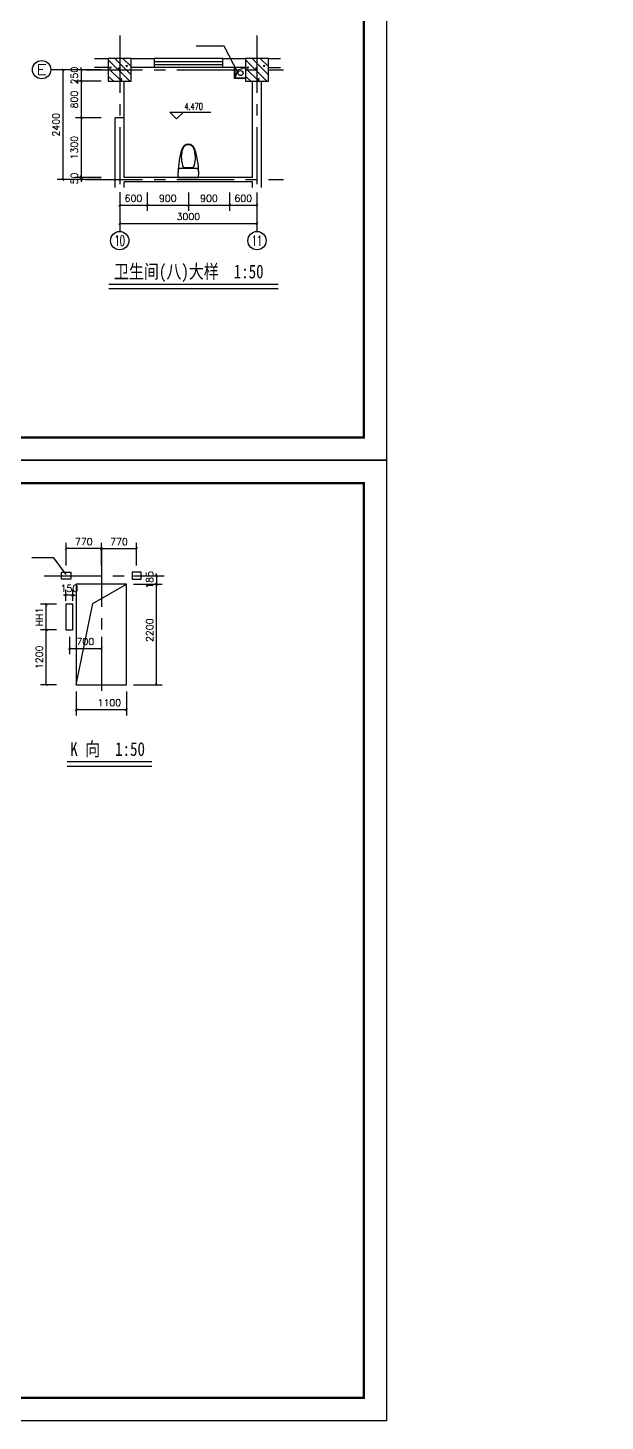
# Model space of a CAD drawing. Extents: x -4968480 to 5598971, y -5343220 to -29066.
# Drawn here: x 333522 to 346138, y -88473 to -58011 of the extents above; entities that cross this region are included whole.
import ezdxf
from ezdxf.enums import TextEntityAlignment as Align

# ---------------------------------------------------------------- set-up
doc = ezdxf.new("R2010")
doc.units = 0
doc.header["$LTSCALE"] = 1000
doc.header["$MEASUREMENT"] = 0
doc.linetypes.add('CENTER', pattern=[2, 1.25, -0.25, 0.25, -0.25])
doc.layers.get('0').update_dxf_attribs({"linetype": 'CONTINUOUS'})
for name, color, linetype in [('AXIS', 3, 'CONTINUOUS'), ('AXIS_TEXT', 7, 'CONTINUOUS'), ('DOTE', 1, 'CENTER'), ('PUB_DIM', 3, 'CONTINUOUS'), ('PUB_TEXT', 7, 'CONTINUOUS'), ('WALL', 2, 'CONTINUOUS')]:
    doc.layers.add(name, color=color, linetype=linetype)
doc.styles.add('-宋体', font='', dxfattribs={"width": 0.8})
doc.styles.add('_TCH_AXIS', font='COMPLEX', dxfattribs={"bigfont": 'GBCBIG'})
doc.styles.add('_TCH_DIM', font='SIMPLEX', dxfattribs={"bigfont": 'GBCBIG'})
doc.styles.get('-宋体').set_extended_font_data('SimSun')

# ---------------------------------------------------------------- blocks, each defined once
blk = doc.blocks.new('_ArchTick')
at = {"color": 0, "linetype": 'ByBlock', "const_width": 0.4}
blk.add_lwpolyline([(-0.5, -0.5), (0.5, 0.5)], dxfattribs=at)

msp = doc.modelspace()

# ---------------------------------------------------------------- linework, layer by layer
for p, q in [((337808.6, -58414.8, -24317.3), (337199.7, -58414.8, -24317.3)), ((338123.3, -59019.7, -24317.3), (337808.6, -58414.8, -24317.3)), ((337779.4, -58679.8, -24317.3), (336279.4, -58679.8, -24317.3)), ((336279.4, -58746.5, -24317.3), (337779.4, -58746.5, -24317.3)), ((336279.4, -58813.2, -24317.3), (337779.4, -58813.2, -24317.3)), ((337779.4, -58879.8, -24317.3), (336279.4, -58879.8, -24317.3)), ((338039.4, -59119.7, -24317.3), (338039.4, -58879.8, -24317.3)), ((338049.4, -59109.7, -24317.3), (338049.4, -58879.8, -24317.3)), ((338049.4, -59109.7, -24317.3), (338109.3, -58932, -24317.3)), ((338109.3, -58932, -24317.3), (338279.4, -58879.7, -24317.3)), ((335629.4, -59979.7, -24317.3), (335629.4, -59179.7, -24317.3)), ((338279.4, -59119.7, -24317.3), (338039.4, -59119.7, -24317.3)), ((338279.4, -59109.7, -24317.3), (338049.4, -59109.7, -24317.3)), ((336819.9, -61077.2, -82679), (337239, -61077.2, -82679)), ((337137.1, -61068, -82679), (336921.8, -61068, -82679)), ((336808.7, -61279.7, -82679), (337250.2, -61279.7, -82679)), ((335289, -63611.3, -24317.3), (338990.9, -63611.3, -24317.3)), ((335289, -63711.3, -24317.3), (338990.9, -63711.3, -24317.3)), ((334092.7, -69597.6, -24317.3), (333607.3, -69597.6, -24317.3)), ((334358.8, -69964.5, -24317.3), (334092.7, -69597.6, -24317.3)), ((334258.8, -70063, -24317.3), (334258.8, -69913, -24317.3)), ((334258.8, -69913, -24317.3), (334458.8, -69913, -24317.3)), ((334458.8, -69913, -24317.3), (334458.8, -70063, -24317.3)), ((335998.8, -69913, -24317.3), (335798.8, -69913, -24317.3)), ((335798.8, -69913, -24317.3), (335798.8, -70063, -24317.3)), ((335998.8, -70063, -24317.3), (335998.8, -69913, -24317.3)), ((334458.8, -70063, -24317.3), (334258.8, -70063, -24317.3)), ((334945.1, -70597.8, -24317.3), (335678.8, -70173, -24317.3)), ((335798.8, -70063, -24317.3), (335998.8, -70063, -24317.3)), ((334503.8, -70613, -24317.3), (334353.8, -70613, -24317.3)), ((334353.8, -70613, -24317.3), (334353.8, -71173, -24317.3)), ((334503.8, -71173, -24317.3), (334503.8, -70613, -24317.3)), ((334578.8, -72373, -24317.3), (334945.1, -70597.8, -24317.3)), ((334353.8, -71173, -24317.3), (334503.8, -71173, -24317.3)), ((334378.2, -74051.7, -24317.3), (336229.7, -74051.7, -24317.3)), ((334378.2, -74151.7, -24317.3), (336229.7, -74151.7, -24317.3))]:
    msp.add_line(p, q)
at = {"color": 8}
for p, q in [((335279.4, -58712, -24317.3), (335747.2, -59179.7, -24317.3)), ((335325.7, -58729.7, -24317.3), (335325.7, -58729.7, -24317.3)), ((335377.2, -58746.8, -24317.3), (335377.2, -58746.8, -24317.3)), ((335387.2, -58769.5, -24317.3), (335387.2, -58769.5, -24317.3)), ((335424, -58679.7, -24317.3), (335779.4, -59035.2, -24317.3)), ((335512.4, -58786, -24317.3), (335512.4, -58786, -24317.3)), ((335582.4, -58764.9, -24317.3), (335582.4, -58764.9, -24317.3)), ((335600.7, -58679.7, -24317.3), (335779.4, -58858.4, -24317.3)), ((335644.1, -58735.5, -24317.3), (335644.1, -58735.5, -24317.3)), ((335777.5, -58679.7, -24317.3), (335779.4, -58681.6, -24317.3)), ((338279.4, -58712, -24317.3), (338747.2, -59179.7, -24317.3)), ((338325.7, -58729.7, -24317.3), (338325.7, -58729.7, -24317.3)), ((338377.2, -58746.8, -24317.3), (338377.2, -58746.8, -24317.3)), ((338387.2, -58769.5, -24317.3), (338387.2, -58769.5, -24317.3)), ((338424, -58679.7, -24317.3), (338779.4, -59035.2, -24317.3)), ((338512.4, -58786, -24317.3), (338512.4, -58786, -24317.3)), ((338582.4, -58764.9, -24317.3), (338582.4, -58764.9, -24317.3)), ((338600.7, -58679.7, -24317.3), (338779.4, -58858.4, -24317.3)), ((338644.1, -58735.5, -24317.3), (338644.1, -58735.5, -24317.3)), ((338777.5, -58679.7, -24317.3), (338779.4, -58681.6, -24317.3)), ((335279.4, -58888.8, -24317.3), (335570.4, -59179.7, -24317.3)), ((335279.4, -59065.5, -24317.3), (335393.6, -59179.7, -24317.3)), ((335305.2, -58868.4, -24317.3), (335335.1, -58865.8, -24317.3)), ((335305.2, -58868.4, -24317.3), (335329.3, -58897.2, -24317.3)), ((335328, -59008.8, -24317.3), (335328, -59008.8, -24317.3)), ((335335, -58865.6, -24317.3), (335329.3, -58896.9, -24317.3)), ((335331.8, -58896.1, -24317.3), (335331.8, -58896.1, -24317.3)), ((335337.8, -59062.5, -24317.3), (335337.8, -59062.5, -24317.3)), ((335474.5, -59002.3, -24317.3), (335474.5, -59002.3, -24317.3)), ((335497.3, -58897.7, -24317.3), (335522.1, -58880.9, -24317.3)), ((335497.3, -58897.7, -24317.3), (335532.3, -58911.1, -24317.3)), ((335518.8, -58966.7, -24317.3), (335518.8, -58966.7, -24317.3)), ((335518.9, -58833.8, -24317.3), (335518.9, -58833.8, -24317.3)), ((335522.1, -58880.6, -24317.3), (335532.2, -58910.8, -24317.3)), ((335588.5, -58931.3, -24317.3), (335588.5, -58931.3, -24317.3)), ((335619.6, -59058.8, -24317.3), (335619.6, -59058.8, -24317.3)), ((335643.9, -58983.2, -24317.3), (335643.9, -58983.2, -24317.3)), ((335663.8, -58837, -24317.3), (335693.7, -58834.4, -24317.3)), ((335663.8, -58837, -24317.3), (335687.9, -58865.8, -24317.3)), ((335693.7, -58834.2, -24317.3), (335687.9, -58865.5, -24317.3)), ((335701.8, -58810.9, -24317.3), (335701.8, -58810.9, -24317.3)), ((335741.4, -58991, -24317.3), (335741.4, -58991, -24317.3)), ((338279.4, -58888.8, -24317.3), (338570.4, -59179.7, -24317.3)), ((338279.4, -59065.5, -24317.3), (338393.6, -59179.7, -24317.3)), ((338305.2, -58868.4, -24317.3), (338335.1, -58865.8, -24317.3)), ((338305.2, -58868.4, -24317.3), (338329.3, -58897.2, -24317.3)), ((338328, -59008.8, -24317.3), (338328, -59008.8, -24317.3)), ((338335, -58865.6, -24317.3), (338329.3, -58896.9, -24317.3)), ((338331.8, -58896.1, -24317.3), (338331.8, -58896.1, -24317.3)), ((338337.8, -59062.5, -24317.3), (338337.8, -59062.5, -24317.3)), ((338474.5, -59002.3, -24317.3), (338474.5, -59002.3, -24317.3)), ((338497.3, -58897.7, -24317.3), (338522.1, -58880.9, -24317.3)), ((338497.3, -58897.7, -24317.3), (338532.3, -58911.1, -24317.3)), ((338518.8, -58966.7, -24317.3), (338518.8, -58966.7, -24317.3)), ((338518.9, -58833.8, -24317.3), (338518.9, -58833.8, -24317.3)), ((338522.1, -58880.6, -24317.3), (338532.2, -58910.8, -24317.3)), ((338588.5, -58931.3, -24317.3), (338588.5, -58931.3, -24317.3)), ((338619.6, -59058.8, -24317.3), (338619.6, -59058.8, -24317.3)), ((338643.9, -58983.2, -24317.3), (338643.9, -58983.2, -24317.3)), ((338663.8, -58837, -24317.3), (338693.7, -58834.4, -24317.3)), ((338663.8, -58837, -24317.3), (338687.9, -58865.8, -24317.3)), ((338693.7, -58834.2, -24317.3), (338687.9, -58865.5, -24317.3)), ((338701.8, -58810.9, -24317.3), (338701.8, -58810.9, -24317.3)), ((338741.4, -58991, -24317.3), (338741.4, -58991, -24317.3)), ((335334.5, -59122.4, -24317.3), (335334.5, -59122.4, -24317.3)), ((335499.7, -59168.6, -24317.3), (335499.7, -59168.6, -24317.3)), ((335524.2, -59122.8, -24317.3), (335568.7, -59115.9, -24317.3)), ((335524.2, -59122.8, -24317.3), (335563.1, -59163.4, -24317.3)), ((335568.6, -59115.7, -24317.3), (335563.1, -59163.2, -24317.3)), ((335594.5, -59097.8, -24317.3), (335594.5, -59097.8, -24317.3)), ((335650.3, -59163.9, -24317.3), (335650.3, -59163.9, -24317.3)), ((338334.5, -59122.4, -24317.3), (338334.5, -59122.4, -24317.3)), ((338499.7, -59168.6, -24317.3), (338499.7, -59168.6, -24317.3)), ((338524.2, -59122.8, -24317.3), (338568.7, -59115.9, -24317.3)), ((338524.2, -59122.8, -24317.3), (338563.1, -59163.4, -24317.3)), ((338568.6, -59115.7, -24317.3), (338563.1, -59163.2, -24317.3)), ((338594.5, -59097.8, -24317.3), (338594.5, -59097.8, -24317.3)), ((338650.3, -59163.9, -24317.3), (338650.3, -59163.9, -24317.3))]:
    msp.add_line(p, q, dxfattribs=at)
at = {"elevation": -24317.3}
for points in [[(311661.7, -67466.1), (311661.7, -46466.1), (341361.7, -46466.1), (341361.7, -67466.1)], [(311661.7, -88466.1), (311661.7, -67466.1), (341361.7, -67466.1), (341361.7, -88466.1)]]:
    msp.add_lwpolyline(points, close=True, dxfattribs=at)
at = {"const_width": 50, "elevation": -24317.3}
for points in [[(312911.7, -66966.1), (340861.7, -66966.1), (340861.7, -46966.1), (312911.7, -46966.1)], [(312911.7, -87966.1), (340861.7, -87966.1), (340861.7, -67966.1), (312911.7, -67966.1)]]:
    msp.add_lwpolyline(points, close=True, dxfattribs=at)
at = {"elevation": -82679}
msp.add_lwpolyline([(336819.9, -61077.2), (336808.5, -61128.1), (336803.1, -61177.5), (336803.1, -61229.5), (336808.7, -61279.7)], dxfattribs=at)
msp.add_circle((338169.4, -58999.7, -24317.3), 55)
for centre, radius, start, end in [((337041.6, -60717.2, -82679), 163.6, 110.45239, 162.75226), ((337052.7, -60724.2, -82679), 162.7, 133.14574, 165.22143), ((337029.4, -60699.4, -82679), 128.7, 46.85426, 133.14574), ((337029.4, -60684.5, -82679), 128.7, 69.54761, 110.45239), ((337017.3, -60717.2, -82679), 163.6, 17.24774, 69.54761), ((337006.2, -60724.2, -82679), 162.7, 14.77857, 46.85426), ((338626.3, -61209.2, -82679), 1822.9, 162.75226, 178.77763), ((337477.6, -60836.3, -82679), 602.2, 165.22143, 202.62626), ((336581.2, -60836.3, -82679), 602.2, 337.37374, 14.77857), ((335432.6, -61209.2, -82679), 1822.9, 1.22237, 17.24774), ((336793.2, -61203.5, -82679), 463.3, 7.73995, 15.82198), ((336793.2, -61203.5, -82679), 463.3, 350.53768, 7.73995)]:
    msp.add_arc(centre, radius, start, end)
at = {"layer": 'AXIS'}
for p, q in [((335128.4, -58929.7, -82679), (334021.9, -58929.7, -82679)), ((335529.4, -61604, -82679), (335529.4, -62462.3, -82679)), ((338529.4, -61810.2, -82679), (338529.4, -62462.3, -82679))]:
    msp.add_line(p, q, dxfattribs=at)
for centre in [(333821.9, -58924.8, -82679), (335529.4, -62662.3, -82679), (338529.4, -62662.3, -82679)]:
    msp.add_circle(centre, 200, dxfattribs=at)
at = {"layer": 'DOTE'}
for p, q in [((335529.4, -58179.7, -82679), (335529.4, -61673.3, -82679)), ((338529.4, -58179.7, -82679), (338529.4, -61673.3, -82679)), ((334779.4, -58929.7, -82679), (339110.2, -58929.7, -82679)), ((334779.4, -61329.7, -82679), (339110.2, -61329.7, -82679)), ((335128.8, -69417.1, -24317.3), (335128.8, -72502.5, -24317.3)), ((333879.5, -69988, -24317.3), (336501.1, -69988, -24317.3))]:
    msp.add_line(p, q, dxfattribs=at)
at = {"layer": 'PUB_DIM'}
for p, q in [((335129.4, -58929.8, -24317.3), (334162.6, -58929.8, -24317.3)), ((334287.6, -58929.8, -24317.3), (334287.6, -61329.7, -24317.3)), ((335124.8, -58929.8, -24317.3), (334562.6, -58929.8, -24317.3)), ((334687.6, -58929.8, -24317.3), (334687.6, -58879.8, -24317.3)), ((334687.6, -58929.8, -24317.3), (334687.6, -59179.7, -24317.3)), ((335124.8, -59179.7, -24317.3), (334562.6, -59179.7, -24317.3)), ((335124.8, -59179.7, -24317.3), (334562.6, -59179.7, -24317.3)), ((334687.6, -59179.7, -24317.3), (334687.6, -59229.7, -24317.3)), ((334687.6, -59179.7, -24317.3), (334687.6, -59979.7, -24317.3)), ((335124.8, -59979.7, -24317.3), (334562.6, -59979.7, -24317.3)), ((335124.8, -59979.7, -24317.3), (334562.6, -59979.7, -24317.3)), ((334687.6, -59979.7, -24317.3), (334687.6, -61279.7, -24317.3)), ((336772.7, -60002.9, -48634.7), (336622.7, -59852.9, -48634.7)), ((336622.7, -59852.9, -48634.7), (337522.7, -59852.9, -48634.7)), ((336772.7, -60002.9, -48634.7), (336922.7, -59852.9, -48634.7)), ((335129.4, -61329.7, -24317.3), (334162.6, -61329.7, -24317.3)), ((335124.8, -61279.7, -24317.3), (334562.6, -61279.7, -24317.3)), ((335124.8, -61279.7, -24317.3), (334562.6, -61279.7, -24317.3)), ((335124.8, -61329.7, -24317.3), (334562.6, -61329.7, -24317.3)), ((334687.6, -61279.7, -24317.3), (334687.6, -61229.7, -24317.3)), ((334687.6, -61279.7, -24317.3), (334687.6, -61329.7, -24317.3)), ((334687.6, -61329.7, -24317.3), (334687.6, -61379.7, -24317.3)), ((335529.4, -61609.6, -82679), (335529.4, -62011.5, -82679)), ((335529.4, -61711.6, -82679), (335529.4, -62411.6, -82679)), ((336129.4, -61609.6, -82679), (336129.4, -62011.5, -82679)), ((336129.4, -61609.6, -82679), (336129.4, -62011.5, -82679)), ((337029.4, -61609.6, -82679), (337029.4, -62011.5, -82679)), ((337029.4, -61609.6, -82679), (337029.4, -62011.5, -82679)), ((337929.4, -61609.6, -82679), (337929.4, -62011.5, -82679)), ((337929.4, -61609.6, -24317.3), (337929.4, -62011.5, -24317.3)), ((338529.4, -61609.6, -24317.3), (338529.4, -62011.5, -24317.3)), ((338529.4, -61711.6, -82679), (338529.4, -62411.6, -82679)), ((335529.4, -61886.5, -82679), (336129.4, -61886.5, -82679)), ((336129.4, -61886.5, -82679), (337029.4, -61886.5, -82679)), ((337029.4, -61886.5, -82679), (337929.4, -61886.5, -82679)), ((337929.4, -61886.5, -24317.3), (338529.4, -61886.5, -24317.3)), ((335529.4, -62286.6, -82679), (338529.4, -62286.6, -82679)), ((334358.8, -69763, -24317.3), (334358.8, -69270.2, -24317.3)), ((335128.8, -69395.2, -24317.3), (334358.8, -69395.2, -24317.3)), ((335128.8, -69763, -24317.3), (335128.8, -69270.2, -24317.3)), ((335128.8, -69763, -24317.3), (335128.8, -69270.2, -24317.3)), ((335128.8, -69395.2, -24317.3), (335898.8, -69395.2, -24317.3)), ((335898.8, -69763, -24317.3), (335898.8, -69270.2, -24317.3)), ((335828.8, -69988, -24317.3), (336457.5, -69988, -24317.3)), ((336332.5, -69988, -24317.3), (336332.5, -69938, -24317.3)), ((336332.5, -69988, -24317.3), (336332.5, -70173, -24317.3)), ((334353.8, -70539.6, -24317.3), (334353.8, -70291.2, -24317.3)), ((334503.8, -70539.6, -24317.3), (334503.8, -70291.2, -24317.3)), ((335828.8, -70173, -24317.3), (336457.5, -70173, -24317.3)), ((335828.8, -70173, -24317.3), (336457.5, -70173, -24317.3)), ((336332.5, -70173, -24317.3), (336332.5, -70223, -24317.3)), ((336332.5, -72373, -24317.3), (336332.5, -70173, -24317.3)), ((334145.1, -70613, -24317.3), (333798.2, -70613, -24317.3)), ((333923.2, -71173, -24317.3), (333923.2, -70613, -24317.3)), ((334353.8, -70416.2, -24317.3), (334303.8, -70416.2, -24317.3)), ((334503.8, -70416.2, -24317.3), (334353.8, -70416.2, -24317.3)), ((334503.8, -70416.2, -24317.3), (334553.8, -70416.2, -24317.3)), ((334145.1, -71173, -24317.3), (333798.2, -71173, -24317.3)), ((334145.1, -71173, -24317.3), (333798.2, -71173, -24317.3)), ((333923.2, -72373, -24317.3), (333923.2, -71173, -24317.3)), ((334428.8, -71323, -24317.3), (334428.8, -71703.3, -24317.3)), ((334428.8, -71578.3, -24317.3), (335128.8, -71578.3, -24317.3)), ((335128.8, -71323, -24317.3), (335128.8, -71703.3, -24317.3)), ((334145.1, -72373, -24317.3), (333798.2, -72373, -24317.3)), ((335828.8, -72373, -24317.3), (336457.5, -72373, -24317.3)), ((334578.8, -72523, -24317.3), (334578.8, -73041.8, -24317.3)), ((335678.8, -72523, -24317.3), (335678.8, -73041.8, -24317.3)), ((334578.8, -72916.8, -24317.3), (335678.8, -72916.8, -24317.3))]:
    msp.add_line(p, q, dxfattribs=at)
at = {"layer": 'WALL'}
for p, q in [((334979.4, -58679.7, -24317.3), (335279.4, -58679.7, -24317.3)), ((335779.4, -58679.8, -24317.3), (335279.4, -58679.8, -24317.3)), ((335279.4, -58679.8, -24317.3), (335279.4, -59179.7, -24317.3)), ((335779.4, -58679.8, -24317.3), (336279.4, -58679.8, -24317.3)), ((335779.4, -59179.7, -24317.3), (335779.4, -58679.8, -24317.3)), ((336279.4, -58679.8, -24317.3), (336279.4, -58879.8, -24317.3)), ((337779.4, -58879.8, -24317.3), (337779.4, -58679.8, -24317.3)), ((337779.4, -58679.8, -24317.3), (338279.4, -58679.8, -24317.3)), ((338779.4, -58679.7, -24317.3), (338279.4, -58679.7, -24317.3)), ((338279.4, -58679.7, -24317.3), (338279.4, -59179.7, -24317.3)), ((338779.4, -58879.7, -24317.3), (338779.4, -58679.7, -24317.3)), ((338779.4, -59179.7, -24317.3), (338779.4, -58679.7, -24317.3)), ((338779.4, -58681.6, -24317.3), (339045.7, -58681.6, -24317.3)), ((335279.4, -58879.7, -24317.3), (334979.4, -58879.7, -24317.3)), ((336279.4, -58879.8, -24317.3), (335779.4, -58879.8, -24317.3)), ((338279.4, -58879.8, -24317.3), (337779.4, -58879.8, -24317.3)), ((339045.7, -58881.6, -24317.3), (338779.4, -58881.6, -24317.3)), ((335279.4, -59179.7, -24317.3), (335779.4, -59179.7, -24317.3)), ((338279.4, -59179.7, -24317.3), (338779.4, -59179.7, -24317.3)), ((338429.4, -61279.7, -24317.3), (338429.4, -59179.7, -24317.3)), ((338629.4, -61329.7, -24317.3), (338629.4, -59179.7, -24317.3)), ((335429.4, -61329.7, -24317.3), (335429.4, -59979.7, -24317.3)), ((335629.4, -59979.7, -24317.3), (335429.4, -59979.7, -24317.3)), ((335629.4, -61279.7, -24317.3), (335629.4, -59979.7, -24317.3)), ((335429.4, -61500.5, -24317.3), (335429.4, -61329.7, -24317.3)), ((338429.4, -61279.7, -24317.3), (335629.4, -61279.7, -24317.3)), ((338429.4, -61379.7, -24317.3), (335629.4, -61379.7, -24317.3)), ((335629.4, -61500.5, -24317.3), (335629.4, -61379.7, -24317.3)), ((338429.4, -61500.5, -24317.3), (338429.4, -61379.7, -24317.3)), ((338629.4, -61500.5, -24317.3), (338629.4, -61329.7, -24317.3)), ((335678.8, -70173, -24317.3), (334578.8, -70173, -24317.3)), ((334578.8, -70173, -24317.3), (334578.8, -72373, -24317.3)), ((335678.8, -72373, -24317.3), (335678.8, -70173, -24317.3)), ((334578.8, -72373, -24317.3), (335678.8, -72373, -24317.3))]:
    msp.add_line(p, q, dxfattribs=at)

# ---------------------------------------------------------------- block references
at = {"layer": 'PUB_DIM', "xscale": 50, "yscale": 50, "zscale": 50}
for p, rotation in [((334287.6, -58929.8, -24317.3), 90), ((334687.6, -58929.8, -24317.3), 270), ((334687.6, -59179.7, -24317.3), 90), ((334687.6, -59179.7, -24317.3), 90), ((334687.6, -59979.7, -24317.3), 270), ((334687.6, -59979.7, -24317.3), 90), ((334287.6, -61329.7, -24317.3), 270), ((334687.6, -61279.7, -24317.3), 270), ((334687.6, -61279.7, -24317.3), 270), ((334687.6, -61329.7, -24317.3), 90), ((335529.4, -61886.5, -82679), 180), ((336129.4, -61886.5, -82679), 180), ((337029.4, -61886.5, -82679), 180), ((337929.4, -61886.5, -24317.3), 180), ((335529.4, -62286.6, -82679), 180), ((334358.8, -69395.2, -24317.3), 180), ((335128.8, -69395.2, -24317.3), 180), ((336332.5, -69988, -24317.3), 270), ((336332.5, -70173, -24317.3), 90), ((336332.5, -70173, -24317.3), 90), ((333923.2, -70613, -24317.3), 90), ((334503.8, -70416.2, -24317.3), 180), ((333923.2, -71173, -24317.3), 270), ((333923.2, -71173, -24317.3), 90), ((334428.8, -71578.3, -24317.3), 180), ((333923.2, -72373, -24317.3), 270), ((336332.5, -72373, -24317.3), 270), ((334578.8, -72916.8, -24317.3), 180)]:
    msp.add_blockref('_ArchTick', p, dxfattribs=dict(at, rotation=rotation))
for p in [(336129.4, -61886.5, -82679), (337029.4, -61886.5, -82679), (337929.4, -61886.5, -82679), (338529.4, -61886.5, -24317.3), (338529.4, -62286.6, -82679), (335128.8, -69395.2, -24317.3), (335898.8, -69395.2, -24317.3), (334353.8, -70416.2, -24317.3), (335128.8, -71578.3, -24317.3), (335678.8, -72916.8, -24317.3)]:
    msp.add_blockref('_ArchTick', p, dxfattribs=at)

# ---------------------------------------------------------------- texts
at = {"style": '-宋体', "width": 0.8}
for s, p in [('卫生间(八)大样  1:50', (335404.2, -63488.2, -24317.3)), ('K 向  1:50', (334448, -73928.5, -24317.3))]:
    msp.add_text(s, height=300, dxfattribs=at).set_placement(p)
at = {"layer": 'AXIS_TEXT', "style": '_TCH_AXIS'}
for s, height, width, p, p2 in [('E', 226.3, 1.3125, (333708.8, -59038, -82679), (333935.1, -59038, -82679)), ('10', 226.27, 0.724138, (335416.3, -62775.5, -82679), (335642.6, -62775.5, -82679)), ('11', 226.27, 0.875, (338416.3, -62775.5, -82679), (338642.6, -62775.5, -82679))]:
    msp.add_text(s, height=height, dxfattribs=dict(at, width=width)).set_placement(p, p2, align=Align.FIT)
at = {"layer": 'PUB_DIM', "color": 7, "char_height": 150, "attachment_point": 5, "rotation": 90, "style": '_TCH_DIM'}
for s, insert in [('\\A1;250', (334537.6, -59054.7, -24317.3)), ('\\A1;800', (334537.6, -59579.7, -24317.3)), ('\\A1;2400', (334137.6, -60129.7, -24317.3)), ('\\A1;1300', (334537.6, -60629.7, -24317.3)), ('\\A1;50', (334537.6, -61304.7, -24317.3)), ('\\A1;185', (336182.5, -70080.5, -24317.3)), ('\\A1;HH1', (333773.2, -70893, -24317.3)), ('\\A1;2200', (336182.5, -71180.8, -24317.3)), ('\\A1;1200', (333773.2, -71773, -24317.3))]:
    msp.add_mtext(s, dxfattribs=dict(at, insert=insert))
at = {"layer": 'PUB_DIM', "color": 7, "char_height": 150, "attachment_point": 5, "style": '_TCH_DIM'}
for s, insert in [('\\A1;600', (335829.4, -61736.5, -82679)), ('\\A1;900', (336579.4, -61736.5, -82679)), ('\\A1;900', (337479.4, -61736.5, -82679)), ('\\A1;600', (338229.4, -61736.5, -24317.3)), ('\\A1;3000', (337029.4, -62136.6, -82679)), ('\\A1;770', (334743.8, -69245.2, -24317.3)), ('\\A1;770', (335513.8, -69245.2, -24317.3)), ('\\A1;150', (334428.8, -70266.2, -24317.3)), ('\\A1;700', (334778.8, -71428.3, -24317.3)), ('\\A1;1100', (335302.3, -72766.8, -24317.3))]:
    msp.add_mtext(s, dxfattribs=dict(at, insert=insert))
at = {"layer": 'PUB_TEXT', "style": '_TCH_DIM', "width": 0.705882}
msp.add_text('4.470', height=148.75, dxfattribs=at).set_placement((336942.7, -59802.9, -48634.7))

doc.saveas('drawing.dxf')
